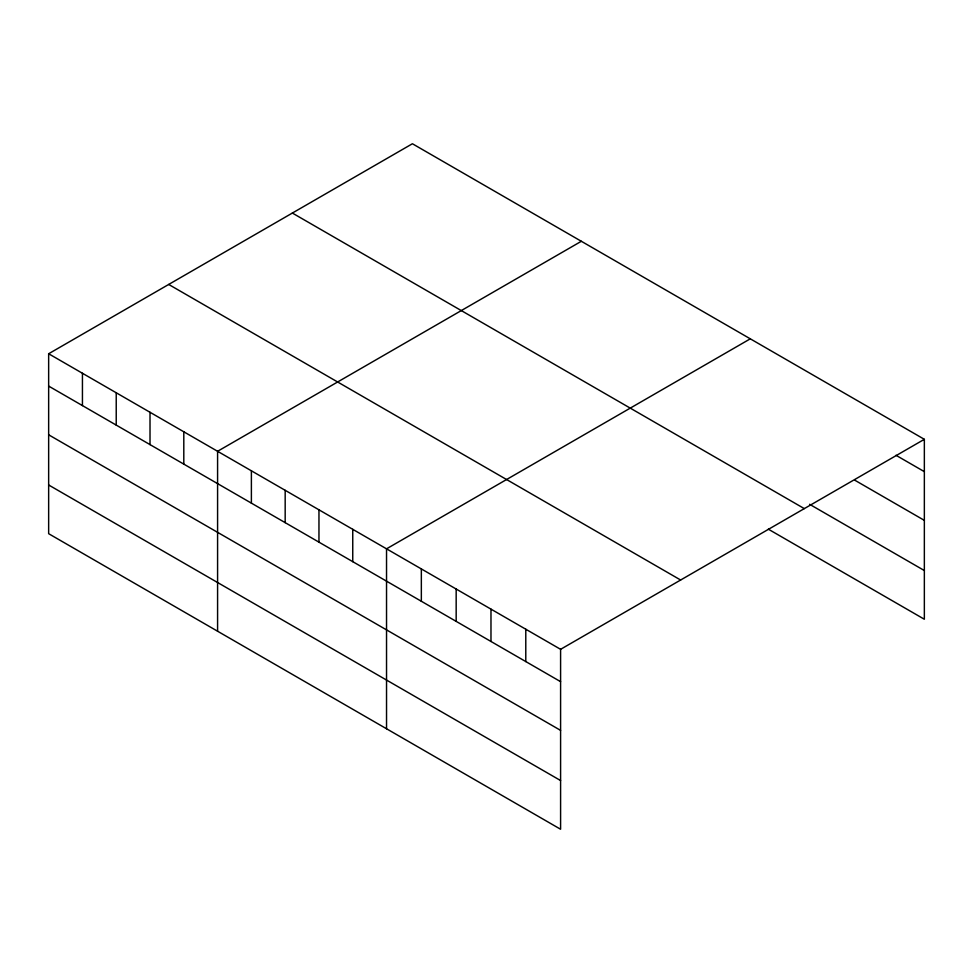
<?xml version="1.0" encoding="UTF-8"?>
<svg xmlns="http://www.w3.org/2000/svg" width="973" height="973" viewBox="0 0 973 973"><rect width="100%" height="100%" fill="white"/><g stroke="black" fill="none" stroke-linecap="round" stroke-linejoin="round"><path stroke-width="1.46" d="M48.65 353.758L560.594 649.319L560.594 829.251L48.65 533.691L48.65 353.758L412.406 143.749L924.35 439.31L924.35 619.242L768.342 529.178M581.343 241.28L217.587 451.29L217.587 631.222M750.292 338.823L386.536 548.833L386.536 728.765M560.594 649.319L924.35 439.31M895.987 455.279L924.35 471.65M854.72 480.163L924.35 520.36M809.597 504.294L924.35 570.543M292.362 213.051L804.306 508.611M168.694 284.444L680.638 580.017M48.65 386.086L560.594 681.659M48.65 434.797L560.594 730.37M48.65 484.98L560.594 780.553M525.785 629.227L525.785 661.567M490.976 609.122L490.976 641.462M456.167 589.03L456.167 621.37M421.345 568.925L421.345 601.265M352.749 529.324L352.749 561.664M318.962 509.816L318.962 542.156M285.174 490.307L285.174 522.647M251.387 470.798L251.387 503.138M183.8 431.781L183.8 464.121M150.012 412.272L150.012 444.612M116.225 392.764L116.225 425.104M82.437 373.255L82.437 405.595"/></g></svg>
